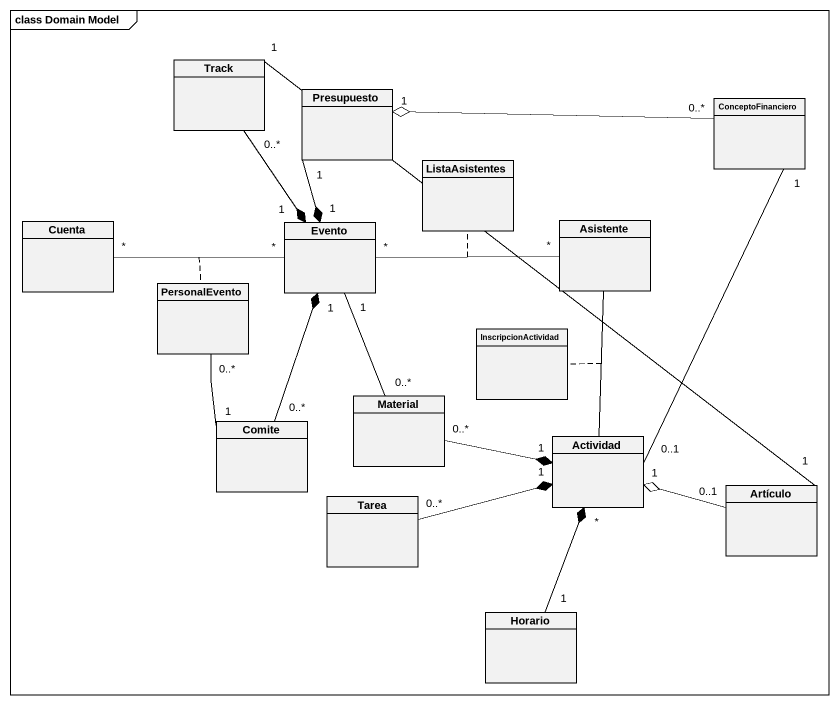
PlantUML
@startuml
mainframe class Domain Model
hide circle
hide empty members
class Track
class Presupuesto
class ConceptoFinanciero
class ListaAsistentes
class Cuenta
class Evento
class Asistente
class PersonalEvento
class InscripcionActividad
class Material
class Comite
class Actividad
class Tarea
class Artículo
class Horario
Track "0..*" --* "1" Evento
Track "1" -- "1" Artículo
ConceptoFinanciero "0..*" -left-o "1" Presupuesto
ConceptoFinanciero "1" -- "0..1" Actividad
Cuenta "*" -right- "*" Evento
(Cuenta, Evento) .. PersonalEvento
Evento "1" *-up- "1" Presupuesto
Evento "*" -right- "*" Asistente
(Evento, Asistente) .. ListaAsistentes
Evento "1" -- "0..*" Material
Evento "1" *-- "0..*" Comite
Comite "1" -up- "0..*" PersonalEvento
Actividad -up- Asistente
(Actividad, Asistente) .. InscripcionActividad
Actividad "1" *-left- "0..*" Material
Actividad "1" *-left- "0..*" Tarea
Actividad "*" *-- "1" Horario
Artículo "0..1" -left-o "1" Actividad
@enduml
